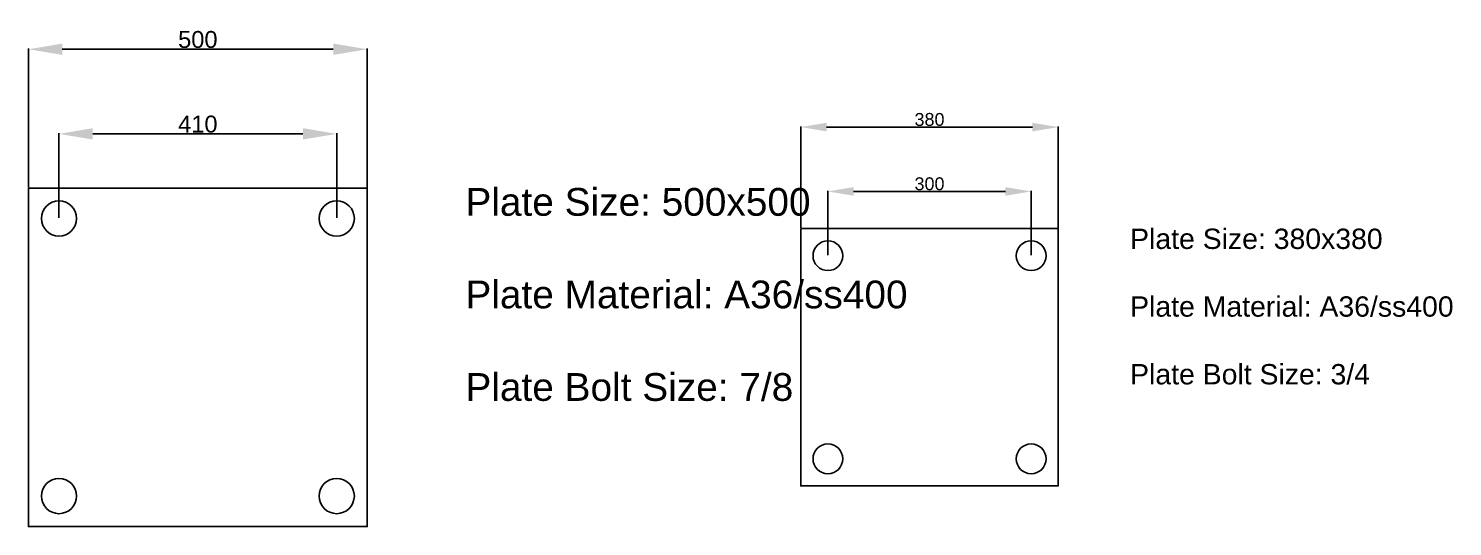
# Model space of a CAD drawing. Header units: millimetres. Extents: x 1179 to 9519, y 532 to 15986.
# Drawn here: x 4284 to 6386, y 532 to 1268 of the extents above; entities that cross this region are included whole.
import ezdxf

# ---------------------------------------------------------------- set-up
doc = ezdxf.new("R2010")
doc.units = ezdxf.units.MM
doc.styles.get("Standard").update_dxf_attribs({"font": 'arial.ttf'})
doc.styles.add('TXT30', font='romans.shx', dxfattribs={"oblique": 30, "height": 2.4})
doc.dimstyles.new('AM_ISO$0', dxfattribs={"dimtxt": 3.5, "dimasz": 3.5, "dimexe": 1, "dimexo": 1, "dimgap": 1.5, "dimtad": 1, "dimdsep": 46, "dimtxsty": 'TXT30', "dimcen": 0, "dimclrd": 256, "dimclre": 256, "dimclrt": 2, "dimadec": 0, "dimazin": 2, "dimtp": 0.1, "dimtm": 0.1, "dimtfac": 0.71, "dimtmove": 0, "dimatfit": 3, "dimfxl": 1, "dimlwd": -1, "dimlwe": -1, "dimarcsym": 1})

# ---------------------------------------------------------------- blocks, each defined once
blk = doc.blocks.new('*D292')
at = {"linetype": 'ByBlock', "transparency": 16777216}
for p, q in [((4328.7, 988.2), (4328.7, 1113.2)), ((4378.7, 1112.2), (4688.7, 1112.2)), ((4738.7, 988.2), (4738.7, 1113.2))]:
    blk.add_line(p, q, dxfattribs=at)
at = {"transparency": 16777216}
for points in [[(4378.7, 1120.6), (4378.7, 1103.9), (4328.7, 1112.2)], [(4688.7, 1120.6), (4688.7, 1103.9), (4738.7, 1112.2)]]:
    blk.add_solid(points, dxfattribs=at)
at = {"layer": 'Defpoints', "color": 0, "transparency": 16777216}
for p in [(4738.7, 1112.2), (4328.7, 987.2), (4738.7, 987.2)]:
    blk.add_point(p, dxfattribs=at)
at = {"color": 2, "transparency": 16777216, "insert": (4533.7, 1126.5), "char_height": 25, "attachment_point": 5}
blk.add_mtext('410', dxfattribs=at)
blk = doc.blocks.new('*D293')
at = {"linetype": 'ByBlock', "transparency": 16777216}
for p, q in [((4283.7, 1033.2), (4283.7, 1238.2)), ((4333.7, 1237.2), (4733.7, 1237.2)), ((4783.7, 1033.2), (4783.7, 1238.2))]:
    blk.add_line(p, q, dxfattribs=at)
at = {"transparency": 16777216}
for points in [[(4333.7, 1245.6), (4333.7, 1228.9), (4283.7, 1237.2)], [(4733.7, 1245.6), (4733.7, 1228.9), (4783.7, 1237.2)]]:
    blk.add_solid(points, dxfattribs=at)
at = {"layer": 'Defpoints', "color": 0, "transparency": 16777216}
for p in [(4783.7, 1237.2), (4283.7, 1032.2), (4783.7, 1032.2)]:
    blk.add_point(p, dxfattribs=at)
at = {"color": 2, "transparency": 16777216, "insert": (4533.7, 1251.5), "char_height": 25, "attachment_point": 5}
blk.add_mtext('500', dxfattribs=at)
blk = doc.blocks.new('*D294')
at = {"linetype": 'ByBlock', "transparency": 16777216}
for p, q in [((5463.7, 933.2), (5463.7, 1028.2)), ((5501.7, 1027.2), (5725.7, 1027.2)), ((5763.7, 933.2), (5763.7, 1028.2))]:
    blk.add_line(p, q, dxfattribs=at)
at = {"transparency": 16777216}
for points in [[(5501.7, 1033.6), (5501.7, 1020.9), (5463.7, 1027.2)], [(5725.7, 1033.6), (5725.7, 1020.9), (5763.7, 1027.2)]]:
    blk.add_solid(points, dxfattribs=at)
at = {"layer": 'Defpoints', "color": 0, "transparency": 16777216}
for p in [(5763.7, 1027.2), (5463.7, 932.2), (5763.7, 932.2)]:
    blk.add_point(p, dxfattribs=at)
at = {"color": 2, "transparency": 16777216, "insert": (5613.7, 1038.4), "char_height": 19, "attachment_point": 5}
blk.add_mtext('300', dxfattribs=at)
blk = doc.blocks.new('*D295')
at = {"linetype": 'ByBlock', "transparency": 16777216}
for p, q in [((5423.7, 973.2), (5423.7, 1123.2)), ((5461.7, 1122.2), (5765.7, 1122.2)), ((5803.7, 973.2), (5803.7, 1123.2))]:
    blk.add_line(p, q, dxfattribs=at)
at = {"transparency": 16777216}
for points in [[(5461.7, 1128.6), (5461.7, 1115.9), (5423.7, 1122.2)], [(5765.7, 1128.6), (5765.7, 1115.9), (5803.7, 1122.2)]]:
    blk.add_solid(points, dxfattribs=at)
at = {"layer": 'Defpoints', "color": 0, "transparency": 16777216}
for p in [(5803.7, 1122.2), (5423.7, 972.2), (5803.7, 972.2)]:
    blk.add_point(p, dxfattribs=at)
at = {"color": 2, "transparency": 16777216, "insert": (5613.7, 1133.4), "char_height": 19, "attachment_point": 5}
blk.add_mtext('380', dxfattribs=at)

msp = doc.modelspace()

# ---------------------------------------------------------------- linework, layer by layer
for points in [[(4283.741, 1032.233), (4783.741, 1032.233), (4783.741, 532.233), (4283.741, 532.233)], [(5423.741, 972.233), (5803.741, 972.233), (5803.741, 592.233), (5423.741, 592.233)]]:
    msp.add_lwpolyline(points, close=True)
for centre, radius in [((4328.741, 987.233), 26), ((4738.741, 987.233), 26), ((5463.741, 932.233), 22), ((5763.741, 932.233), 22), ((5463.741, 632.233), 22), ((5763.741, 632.233), 22), ((4328.741, 577.233), 26), ((4738.741, 577.233), 26)]:
    msp.add_circle(centre, radius)

# ---------------------------------------------------------------- texts
at = {"attachment_point": 1}
for s, width, gutter_width, insert, char_height in [('Plate Size: 500x500^J^JPlate Material: A36/ss400^J^JPlate Bolt Size: 7/8', 3205.8392, 205, (4928.698, 1032.233), 41), ('Plate Size: 380x380^J^JPlate Material: A36/ss400^J^JPlate Bolt Size: 3/4', 3969.51453, 150, (5909.807, 972.233), 30)]:
    msp.add_mtext_dynamic_manual_height_columns(s, width=width, gutter_width=gutter_width, heights=[0], dxfattribs=dict(at, insert=insert, char_height=char_height))

# ---------------------------------------------------------------- dimensions: what is measured, and where the dimension line sits
for base, p1, p2, override, picture, middle in [((4783.741, 1237.233), (4283.741, 1032.233), (4783.741, 1032.233), {"dimtxt": 25, "dimasz": 50, "dimtxsty": 'Standard'}, '*D293', (4533.741, 1251.498)), ((4738.741, 1112.233), (4328.741, 987.233), (4738.741, 987.233), {"dimtxt": 25, "dimasz": 50, "dimtxsty": 'Standard'}, '*D292', (4533.741, 1126.498)), ((5803.741, 1122.233), (5423.741, 972.233), (5803.741, 972.233), {"dimtxt": 19, "dimasz": 38, "dimtxsty": 'Standard'}, '*D295', (5613.741, 1133.441)), ((5763.741, 1027.233), (5463.741, 932.233), (5763.741, 932.233), {"dimtxt": 19, "dimasz": 38, "dimtxsty": 'Standard'}, '*D294', (5613.741, 1038.441))]:
    dim = msp.add_linear_dim(base=base, p1=p1, p2=p2, dimstyle='AM_ISO$0', override=override)
    dim.commit()
    dim.dimension.update_dxf_attribs({"geometry": picture, "text_midpoint": middle})

doc.saveas('drawing.dxf')
